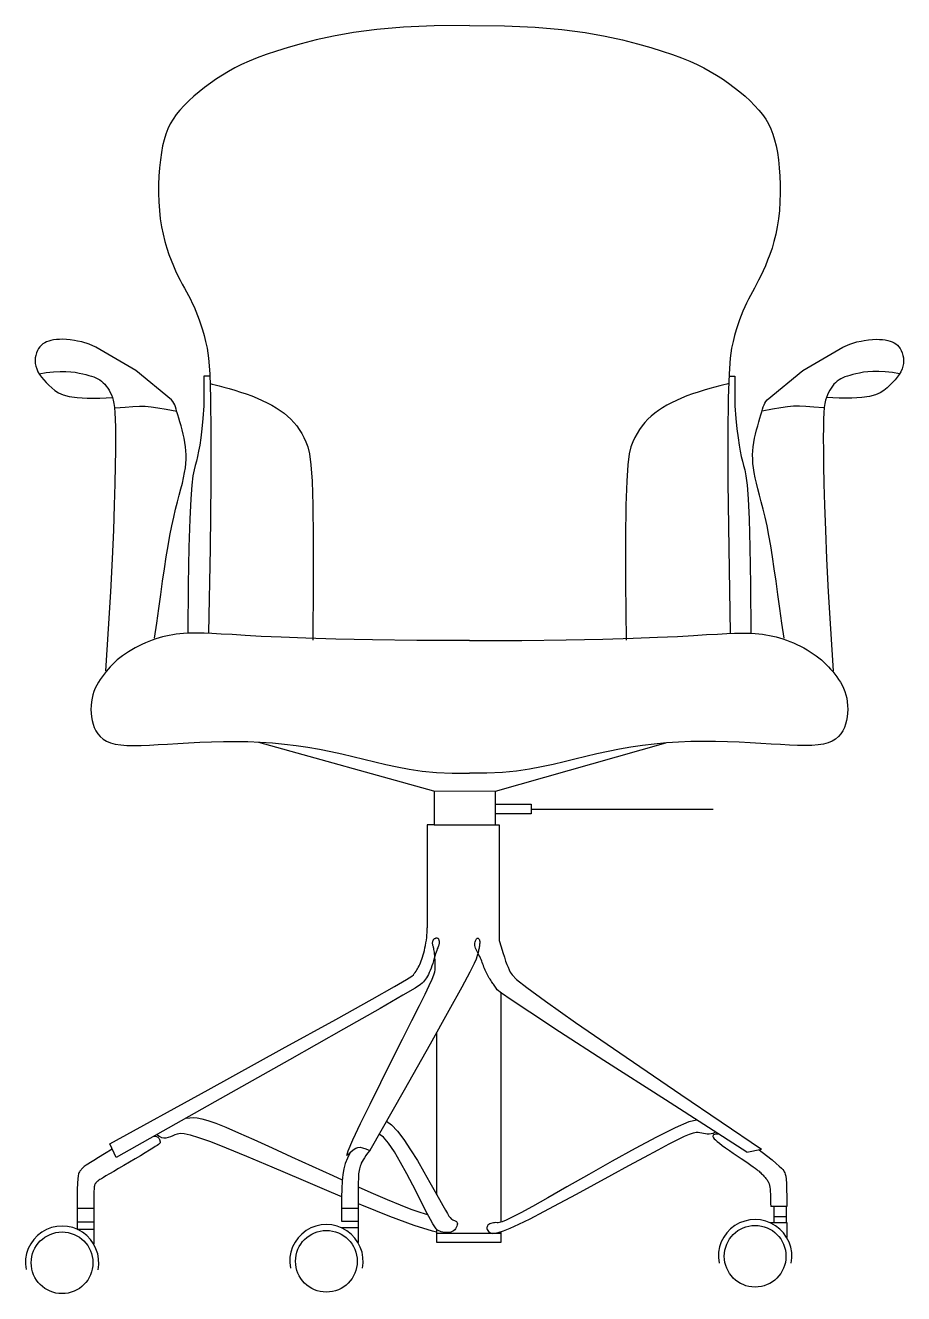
# Model space of a CAD drawing. Header units: millimetres. Extents: x 421 to 3085, y -1408 to 277.
# Drawn here: x 1963.5 to 2023.3, y -1294.9 to -1208.5 of the extents above; entities that cross this region are included whole.
import ezdxf

# ---------------------------------------------------------------- set-up
doc = ezdxf.new("R2010")
doc.units = ezdxf.units.MM

msp = doc.modelspace()

# ---------------------------------------------------------------- linework, layer by layer
at = {"color": 18, "linetype": 'Continuous', "true_color": 0x000000}
for p, q in [((1995.867, -1274.394), (1995.867, -1290.039)), ((1991.522, -1288.162), (1991.522, -1277.139)), ((1969.685, -1285.628), (1969.251, -1284.688)), ((2012.62, -1285.26), (2013.615, -1285.07)), ((1967.035, -1289.075), (1968.163, -1289.075)), ((1967.035, -1289.075), (1967.035, -1290.5)), ((1968.163, -1289.075), (1968.163, -1290.5)), ((1985.027, -1289.085), (1986.157, -1289.085)), ((1985.027, -1289.085), (1985.027, -1289.974)), ((1986.157, -1289.085), (1986.157, -1289.974)), ((2015.342, -1288.975), (2014.241, -1288.975)), ((2014.464, -1288.975), (2014.464, -1289.647)), ((2015.299, -1288.975), (2015.299, -1289.647)), ((1967.035, -1290.018), (1968.163, -1290.018)), ((1985.027, -1289.974), (1986.157, -1289.974)), ((1986.157, -1289.974), (1986.157, -1290.397)), ((2014.261, -1290.096), (2014.213, -1290.054)), ((2014.213, -1290.054), (2015.342, -1290.054)), ((2014.464, -1289.647), (2015.299, -1289.647)), ((2014.464, -1289.647), (2014.464, -1290.054)), ((2014.464, -1290.054), (2015.192, -1290.054)), ((2015.299, -1289.647), (2015.299, -1290.054)), ((2015.342, -1290.054), (2015.342, -1291.066)), ((1967.035, -1290.5), (1968.163, -1290.5)), ((1967.083, -1290.543), (1967.035, -1290.5)), ((1968.163, -1290.5), (1968.163, -1291.513)), ((1985.029, -1290.397), (1986.157, -1290.397)), ((1985.076, -1290.439), (1985.029, -1290.397)), ((1986.157, -1290.397), (1986.157, -1291.41)), ((1991.522, -1291.419), (1991.522, -1290.535)), ((1995.867, -1290.798), (1991.522, -1290.798)), ((1995.867, -1290.685), (1995.867, -1291.419)), ((2015.342, -1291.066), (2015.311, -1291.039)), ((1968.163, -1291.513), (1968.133, -1291.485)), ((1986.157, -1291.41), (1986.126, -1291.382)), ((1995.867, -1291.419), (1991.522, -1291.419))]:
    msp.add_line(p, q, dxfattribs=at)
at = {"color": 18, "true_color": 0x000000}
for points in [[(1993.731, -1208.537), (1991.343, -1208.567), (1989.252, -1208.666), (1987.43, -1208.824), (1985.85, -1209.027), (1984.482, -1209.262), (1983.301, -1209.519), (1982.278, -1209.784), (1981.385, -1210.046), (1980.598, -1210.294), (1979.901, -1210.529), (1979.282, -1210.757), (1978.729, -1210.981), (1978.228, -1211.206), (1977.767, -1211.435), (1977.334, -1211.672), (1976.917, -1211.922), (1976.505, -1212.187), (1976.1, -1212.467), (1975.705, -1212.759), (1975.325, -1213.059), (1974.963, -1213.367), (1974.624, -1213.678), (1974.311, -1213.991), (1974.028, -1214.303), (1973.778, -1214.613), (1973.56, -1214.926), (1973.371, -1215.247), (1973.208, -1215.583), (1973.068, -1215.941), (1972.95, -1216.325), (1972.85, -1216.743), (1972.767, -1217.2), (1972.697, -1217.699), (1972.641, -1218.236), (1972.602, -1218.799), (1972.579, -1219.381), (1972.575, -1219.972), (1972.591, -1220.563), (1972.629, -1221.146), (1972.688, -1221.71), (1972.771, -1222.249), (1972.875, -1222.761), (1972.995, -1223.246), (1973.129, -1223.704), (1973.274, -1224.134), (1973.426, -1224.537), (1973.581, -1224.913), (1973.736, -1225.261), (1973.889, -1225.582), (1974.039, -1225.88), (1974.186, -1226.16), (1974.329, -1226.427), (1974.468, -1226.684), (1974.604, -1226.936), (1974.736, -1227.189), (1974.865, -1227.447), (1974.989, -1227.714), (1975.11, -1227.993), (1975.228, -1228.286), (1975.342, -1228.597), (1975.454, -1228.927), (1975.564, -1229.28), (1975.672, -1229.658), (1975.778, -1230.064), (1975.881, -1230.529), (1975.976, -1231.206), (1976.055, -1232.277), (1976.113, -1233.923), (1976.14, -1236.326), (1976.131, -1239.667), (1976.078, -1244.128), (1975.974, -1249.892)], [(1993.731, -1208.537), (1996.118, -1208.567), (1998.209, -1208.666), (2000.031, -1208.824), (2001.612, -1209.027), (2002.979, -1209.262), (2004.16, -1209.519), (2005.183, -1209.784), (2006.076, -1210.046), (2006.863, -1210.294), (2007.56, -1210.529), (2008.179, -1210.757), (2008.733, -1210.981), (2009.234, -1211.206), (2009.694, -1211.435), (2010.127, -1211.672), (2010.545, -1211.922), (2010.957, -1212.187), (2011.362, -1212.467), (2011.757, -1212.759), (2012.137, -1213.059), (2012.498, -1213.367), (2012.838, -1213.678), (2013.151, -1213.991), (2013.434, -1214.303), (2013.683, -1214.613), (2013.902, -1214.926), (2014.091, -1215.247), (2014.254, -1215.583), (2014.393, -1215.941), (2014.511, -1216.325), (2014.611, -1216.743), (2014.695, -1217.2), (2014.765, -1217.699), (2014.82, -1218.236), (2014.86, -1218.799), (2014.882, -1219.381), (2014.886, -1219.972), (2014.87, -1220.563), (2014.833, -1221.146), (2014.773, -1221.71), (2014.69, -1222.249), (2014.587, -1222.761), (2014.466, -1223.246), (2014.332, -1223.704), (2014.188, -1224.134), (2014.036, -1224.537), (2013.881, -1224.913), (2013.725, -1225.261), (2013.572, -1225.582), (2013.422, -1225.88), (2013.276, -1226.16), (2013.133, -1226.427), (2012.993, -1226.684), (2012.857, -1226.936), (2012.725, -1227.189), (2012.597, -1227.447), (2012.472, -1227.714), (2012.351, -1227.993), (2012.234, -1228.286), (2012.119, -1228.597), (2012.007, -1228.927), (2011.898, -1229.28), (2011.79, -1229.658), (2011.684, -1230.064), (2011.581, -1230.529), (2011.486, -1231.206), (2011.406, -1232.277), (2011.349, -1233.923), (2011.321, -1236.326), (2011.331, -1239.667), (2011.384, -1244.128), (2011.487, -1249.892)], [(1972.303, -1250.27), (1972.454, -1249.238), (1972.594, -1248.247), (1972.726, -1247.298), (1972.851, -1246.394), (1972.973, -1245.537), (1973.094, -1244.73), (1973.215, -1243.974), (1973.34, -1243.273), (1973.469, -1242.627), (1973.601, -1242.033), (1973.733, -1241.487), (1973.861, -1240.985), (1973.983, -1240.523), (1974.095, -1240.097), (1974.195, -1239.704), (1974.28, -1239.338), (1974.347, -1238.995), (1974.397, -1238.673), (1974.429, -1238.367), (1974.446, -1238.073), (1974.447, -1237.788), (1974.433, -1237.507), (1974.405, -1237.228), (1974.364, -1236.945), (1974.311, -1236.657), (1974.248, -1236.367), (1974.178, -1236.08), (1974.103, -1235.8), (1974.028, -1235.532), (1973.954, -1235.28), (1973.885, -1235.05), (1973.823, -1234.845), (1973.769, -1234.669), (1973.72, -1234.517), (1973.67, -1234.384), (1973.613, -1234.263), (1973.544, -1234.149), (1973.456, -1234.035), (1971.036, -1232.033), (1968.313, -1230.449), (1967.841, -1230.247), (1967.348, -1230.096), (1967.054, -1230.031), (1966.846, -1229.991), (1966.56, -1229.945), (1966.295, -1229.921), (1966.049, -1229.914), (1965.822, -1229.921), (1965.614, -1229.938), (1965.424, -1229.961), (1965.25, -1229.992), (1965.092, -1230.032), (1964.949, -1230.083), (1964.819, -1230.145), (1964.7, -1230.221), (1964.593, -1230.312), (1964.495, -1230.42), (1964.406, -1230.545), (1964.328, -1230.686), (1964.263, -1230.841), (1964.213, -1231.007), (1964.181, -1231.183), (1964.17, -1231.365), (1964.18, -1231.552), (1964.216, -1231.742), (1964.277, -1231.933), (1964.364, -1232.123), (1964.474, -1232.312), (1964.605, -1232.499), (1964.755, -1232.685), (1964.922, -1232.867), (1965.105, -1233.047), (1965.3, -1233.222), (1965.511, -1233.391), (1965.761, -1233.549), (1966.077, -1233.689), (1966.488, -1233.803), (1967.021, -1233.885), (1967.704, -1233.928), (1968.564, -1233.925), (1969.428, -1233.88)], [(2015.158, -1250.27), (2015.007, -1249.238), (2014.867, -1248.247), (2014.736, -1247.298), (2014.61, -1246.394), (2014.488, -1245.537), (2014.368, -1244.73), (2014.246, -1243.974), (2014.122, -1243.273), (2013.992, -1242.627), (2013.86, -1242.033), (2013.729, -1241.487), (2013.601, -1240.985), (2013.479, -1240.523), (2013.366, -1240.097), (2013.266, -1239.704), (2013.181, -1239.338), (2013.114, -1238.995), (2013.065, -1238.673), (2013.032, -1238.367), (2013.016, -1238.073), (2013.015, -1237.788), (2013.029, -1237.507), (2013.056, -1237.228), (2013.097, -1236.945), (2013.151, -1236.657), (2013.214, -1236.367), (2013.284, -1236.08), (2013.358, -1235.8), (2013.433, -1235.532), (2013.507, -1235.28), (2013.577, -1235.05), (2013.639, -1234.845), (2013.692, -1234.669), (2013.741, -1234.517), (2013.791, -1234.384), (2013.848, -1234.263), (2013.918, -1234.149), (2014.005, -1234.035), (2016.426, -1232.033), (2019.148, -1230.449), (2019.62, -1230.247), (2020.114, -1230.096), (2020.407, -1230.031), (2020.615, -1229.991), (2020.901, -1229.945), (2021.167, -1229.921), (2021.413, -1229.914), (2021.64, -1229.921), (2021.848, -1229.938), (2022.038, -1229.961), (2022.211, -1229.992), (2022.369, -1230.032), (2022.513, -1230.083), (2022.643, -1230.145), (2022.761, -1230.221), (2022.869, -1230.312), (2022.966, -1230.42), (2023.055, -1230.545), (2023.133, -1230.686), (2023.199, -1230.841), (2023.248, -1231.007), (2023.28, -1231.183), (2023.292, -1231.365), (2023.281, -1231.552), (2023.246, -1231.742), (2023.184, -1231.933), (2023.097, -1232.123), (2022.987, -1232.312), (2022.856, -1232.499), (2022.706, -1232.685), (2022.539, -1232.867), (2022.357, -1233.047), (2022.162, -1233.222), (2021.951, -1233.391), (2021.701, -1233.549), (2021.384, -1233.689), (2020.973, -1233.803), (2020.44, -1233.885), (2019.758, -1233.928), (2018.897, -1233.925), (2018.033, -1233.88)], [(1964.441, -1232.256), (1964.923, -1232.175), (1965.422, -1232.12), (1965.865, -1232.096), (1966.255, -1232.1), (1966.6, -1232.124), (1966.904, -1232.163), (1967.174, -1232.212), (1967.414, -1232.265), (1967.631, -1232.317), (1967.826, -1232.369), (1968.002, -1232.422), (1968.162, -1232.478), (1968.308, -1232.54), (1968.443, -1232.608), (1968.568, -1232.685), (1968.687, -1232.772), (1968.802, -1232.87), (1968.911, -1232.98), (1969.015, -1233.102), (1969.113, -1233.235), (1969.203, -1233.379), (1969.287, -1233.534), (1969.361, -1233.7), (1969.427, -1233.876), (1969.484, -1234.067), (1969.531, -1234.288), (1969.569, -1234.563), (1969.599, -1234.912), (1969.619, -1235.357), (1969.632, -1235.918), (1969.636, -1236.618), (1969.633, -1237.477), (1969.621, -1238.517), (1969.598, -1239.757), (1969.558, -1241.217), (1969.498, -1242.916), (1969.413, -1244.873), (1969.299, -1247.108), (1969.151, -1249.64), (1968.965, -1252.488)], [(2023.02, -1232.256), (2022.539, -1232.175), (2022.039, -1232.12), (2021.597, -1232.096), (2021.206, -1232.1), (2020.861, -1232.124), (2020.557, -1232.163), (2020.288, -1232.212), (2020.047, -1232.265), (2019.831, -1232.317), (2019.636, -1232.369), (2019.46, -1232.422), (2019.299, -1232.478), (2019.153, -1232.54), (2019.019, -1232.608), (2018.893, -1232.685), (2018.774, -1232.772), (2018.66, -1232.87), (2018.55, -1232.98), (2018.447, -1233.102), (2018.349, -1233.235), (2018.258, -1233.379), (2018.175, -1233.534), (2018.1, -1233.7), (2018.034, -1233.876), (2017.978, -1234.067), (2017.93, -1234.288), (2017.892, -1234.563), (2017.863, -1234.912), (2017.842, -1235.357), (2017.83, -1235.918), (2017.825, -1236.618), (2017.828, -1237.477), (2017.84, -1238.517), (2017.863, -1239.757), (2017.903, -1241.217), (2017.963, -1242.916), (2018.048, -1244.873), (2018.163, -1247.108), (2018.31, -1249.64), (2018.496, -1252.488)], [(1976.061, -1232.425), (1975.66, -1232.425), (1975.66, -1234.44)], [(1976.078, -1232.931), (1976.21, -1232.963), (1976.419, -1233.015), (1976.69, -1233.085), (1977.012, -1233.17), (1977.371, -1233.27), (1977.754, -1233.382), (1978.149, -1233.505), (1978.541, -1233.636), (1978.92, -1233.774), (1979.285, -1233.92), (1979.633, -1234.073), (1979.964, -1234.233), (1980.279, -1234.401), (1980.576, -1234.577), (1980.855, -1234.761), (1981.115, -1234.953), (1981.357, -1235.153), (1981.58, -1235.364), (1981.787, -1235.585), (1981.978, -1235.818), (1982.154, -1236.066), (1982.316, -1236.328), (1982.466, -1236.606), (1982.604, -1236.902), (1982.731, -1237.237), (1982.844, -1237.713), (1982.941, -1238.453), (1983.018, -1239.579), (1983.072, -1241.214), (1983.101, -1243.48), (1983.101, -1246.499), (1983.068, -1250.395)], [(2011.383, -1232.931), (2011.251, -1232.963), (2011.043, -1233.015), (2010.771, -1233.085), (2010.449, -1233.17), (2010.09, -1233.27), (2009.707, -1233.382), (2009.313, -1233.505), (2008.92, -1233.636), (2008.541, -1233.774), (2008.177, -1233.92), (2007.829, -1234.073), (2007.497, -1234.233), (2007.183, -1234.401), (2006.886, -1234.577), (2006.607, -1234.761), (2006.347, -1234.953), (2006.105, -1235.153), (2005.881, -1235.364), (2005.675, -1235.585), (2005.484, -1235.818), (2005.308, -1236.066), (2005.146, -1236.328), (2004.996, -1236.606), (2004.858, -1236.902), (2004.731, -1237.237), (2004.617, -1237.713), (2004.521, -1238.453), (2004.443, -1239.579), (2004.389, -1241.214), (2004.361, -1243.48), (2004.361, -1246.499), (2004.393, -1250.395)], [(2011.401, -1232.425), (2011.802, -1232.425), (2011.802, -1234.44)], [(1969.614, -1234.59), (1970.29, -1234.527), (1970.824, -1234.485), (1971.266, -1234.466), (1971.664, -1234.474), (1972.069, -1234.51), (1972.528, -1234.577), (1973.091, -1234.678), (1973.808, -1234.817)], [(1975.66, -1234.44), (1975.588, -1235.297), (1975.516, -1236.015), (1975.444, -1236.615), (1975.371, -1237.115), (1975.297, -1237.534), (1975.222, -1237.892), (1975.146, -1238.208), (1975.068, -1238.501), (1974.988, -1238.805), (1974.909, -1239.214), (1974.832, -1239.836), (1974.76, -1240.779), (1974.694, -1242.152), (1974.638, -1244.063), (1974.594, -1246.62), (1974.563, -1249.933)], [(2011.802, -1234.44), (2011.873, -1235.297), (2011.945, -1236.015), (2012.018, -1236.615), (2012.091, -1237.115), (2012.164, -1237.534), (2012.239, -1237.892), (2012.316, -1238.208), (2012.394, -1238.501), (2012.473, -1238.805), (2012.553, -1239.214), (2012.63, -1239.836), (2012.702, -1240.779), (2012.767, -1242.152), (2012.823, -1244.063), (2012.868, -1246.62), (2012.899, -1249.933)], [(2017.847, -1234.59), (2017.171, -1234.527), (2016.637, -1234.485), (2016.195, -1234.466), (2015.797, -1234.474), (2015.393, -1234.51), (2014.933, -1234.577), (2014.37, -1234.678), (2013.653, -1234.817)], [(1993.731, -1250.433), (1990.153, -1250.416), (1987.145, -1250.381), (1984.645, -1250.331), (1982.589, -1250.271), (1980.918, -1250.207), (1979.567, -1250.141), (1978.476, -1250.079), (1977.583, -1250.025), (1976.833, -1249.983), (1976.202, -1249.953), (1975.675, -1249.934), (1975.235, -1249.925), (1974.866, -1249.925), (1974.551, -1249.933), (1974.276, -1249.949), (1974.023, -1249.971), (1973.779, -1249.999), (1973.54, -1250.034), (1973.305, -1250.075), (1973.073, -1250.123), (1972.843, -1250.179), (1972.612, -1250.243), (1972.381, -1250.315), (1972.148, -1250.397), (1971.911, -1250.487), (1971.673, -1250.587), (1971.436, -1250.694), (1971.2, -1250.808), (1970.969, -1250.929), (1970.744, -1251.055), (1970.527, -1251.186), (1970.32, -1251.322), (1970.125, -1251.46), (1969.94, -1251.602), (1969.765, -1251.748), (1969.599, -1251.898), (1969.44, -1252.052), (1969.288, -1252.21), (1969.141, -1252.372), (1968.998, -1252.539), (1968.859, -1252.711), (1968.725, -1252.888), (1968.596, -1253.072), (1968.476, -1253.263), (1968.365, -1253.463), (1968.265, -1253.671), (1968.177, -1253.889), (1968.104, -1254.118), (1968.046, -1254.357), (1968.004, -1254.605), (1967.979, -1254.86), (1967.971, -1255.117), (1967.98, -1255.375), (1968.007, -1255.631), (1968.052, -1255.882), (1968.116, -1256.125), (1968.199, -1256.358), (1968.306, -1256.578), (1968.439, -1256.783), (1968.602, -1256.969), (1968.798, -1257.134), (1969.033, -1257.277), (1969.309, -1257.394), (1969.629, -1257.482), (1969.998, -1257.54), (1970.415, -1257.572), (1970.878, -1257.581), (1971.389, -1257.572), (1971.945, -1257.548), (1972.546, -1257.513), (1973.191, -1257.472), (1973.879, -1257.429), (1974.609, -1257.388), (1975.375, -1257.351), (1976.169, -1257.322), (1976.985, -1257.303), (1977.815, -1257.299), (1978.653, -1257.31), (1979.491, -1257.342), (1980.322, -1257.395), (1981.141, -1257.474), (1981.946, -1257.574), (1982.739, -1257.695), (1983.521, -1257.833), (1984.292, -1257.986), (1985.053, -1258.15), (1985.804, -1258.324), (1986.548, -1258.504), (1987.286, -1258.687), (1988.034, -1258.867), (1988.81, -1259.036), (1989.632, -1259.187), (1990.517, -1259.313), (1991.484, -1259.406), (1992.549, -1259.46), (1993.731, -1259.467)], [(1993.731, -1250.433), (1997.308, -1250.416), (2000.316, -1250.381), (2002.817, -1250.331), (2004.872, -1250.271), (2006.544, -1250.207), (2007.894, -1250.141), (2008.985, -1250.079), (2009.878, -1250.025), (2010.628, -1249.983), (2011.259, -1249.953), (2011.786, -1249.934), (2012.227, -1249.925), (2012.596, -1249.925), (2012.91, -1249.933), (2013.186, -1249.949), (2013.439, -1249.971), (2013.683, -1249.999), (2013.922, -1250.034), (2014.156, -1250.075), (2014.388, -1250.123), (2014.619, -1250.179), (2014.849, -1250.243), (2015.08, -1250.315), (2015.314, -1250.397), (2015.55, -1250.487), (2015.788, -1250.587), (2016.026, -1250.694), (2016.261, -1250.808), (2016.492, -1250.929), (2016.717, -1251.055), (2016.934, -1251.186), (2017.141, -1251.322), (2017.337, -1251.46), (2017.521, -1251.602), (2017.696, -1251.748), (2017.862, -1251.898), (2018.021, -1252.052), (2018.173, -1252.21), (2018.32, -1252.372), (2018.463, -1252.539), (2018.602, -1252.711), (2018.737, -1252.888), (2018.865, -1253.072), (2018.985, -1253.263), (2019.097, -1253.463), (2019.197, -1253.671), (2019.284, -1253.889), (2019.357, -1254.118), (2019.415, -1254.357), (2019.457, -1254.605), (2019.482, -1254.86), (2019.491, -1255.117), (2019.482, -1255.375), (2019.455, -1255.631), (2019.409, -1255.882), (2019.346, -1256.125), (2019.262, -1256.358), (2019.156, -1256.578), (2019.023, -1256.783), (2018.86, -1256.969), (2018.663, -1257.134), (2018.429, -1257.277), (2018.153, -1257.394), (2017.832, -1257.482), (2017.463, -1257.54), (2017.047, -1257.572), (2016.583, -1257.581), (2016.073, -1257.572), (2015.517, -1257.548), (2014.916, -1257.513), (2014.271, -1257.472), (2013.582, -1257.429), (2012.852, -1257.388), (2012.086, -1257.351), (2011.292, -1257.322), (2010.476, -1257.303), (2009.646, -1257.299), (2008.809, -1257.31), (2007.971, -1257.342), (2007.139, -1257.395), (2006.321, -1257.474), (2005.515, -1257.574), (2004.722, -1257.695), (2003.94, -1257.833), (2003.17, -1257.986), (2002.409, -1258.15), (2001.657, -1258.324), (2000.914, -1258.504), (2000.176, -1258.687), (1999.427, -1258.867), (1998.651, -1259.036), (1997.829, -1259.187), (1996.944, -1259.313), (1995.978, -1259.406), (1994.913, -1259.46), (1993.731, -1259.467)], [(1979.381, -1257.338), (1991.288, -1260.658), (1995.505, -1260.683), (2007.108, -1257.398)], [(1995.498, -1261.579), (1997.937, -1261.579), (1997.937, -1262.234), (1995.498, -1262.234)], [(1997.937, -1261.907), (2010.334, -1261.907)]]:
    msp.add_lwpolyline(points, dxfattribs=at)
at = {"color": 18, "linetype": 'Continuous', "true_color": 0x000000}
for points in [[(1991.323, -1260.659), (1991.323, -1262.978), (1995.768, -1262.978)], [(1995.498, -1262.978), (1995.498, -1260.682)], [(1991.323, -1262.978), (1990.856, -1262.978), (1990.856, -1269.983)], [(1995.768, -1262.978), (1995.768, -1263.115), (1995.768, -1270.845)], [(1969.251, -1284.688), (1975.944, -1281.014), (1980.995, -1278.234), (1984.638, -1276.221), (1987.108, -1274.846), (1988.636, -1273.983), (1989.459, -1273.503), (1989.808, -1273.277), (1989.918, -1273.18), (1989.983, -1273.103), (1990.044, -1273.025), (1990.101, -1272.945), (1990.155, -1272.861), (1990.206, -1272.773), (1990.255, -1272.681), (1990.304, -1272.582), (1990.351, -1272.476), (1990.399, -1272.363), (1990.447, -1272.242), (1990.494, -1272.113), (1990.54, -1271.977), (1990.585, -1271.833), (1990.629, -1271.682), (1990.67, -1271.525), (1990.708, -1271.36), (1990.743, -1271.188), (1990.775, -1271.012), (1990.802, -1270.834), (1990.825, -1270.655), (1990.842, -1270.479), (1990.854, -1270.306), (1990.858, -1270.14), (1990.856, -1269.983)], [(1985.399, -1285.49), (1985.479, -1285.175), (1985.804, -1284.418), (1986.32, -1283.322), (1986.97, -1281.987), (1987.7, -1280.516), (1988.455, -1279.011), (1989.18, -1277.572), (1989.819, -1276.303), (1990.33, -1275.282), (1990.717, -1274.496), (1990.998, -1273.91), (1991.19, -1273.488), (1991.31, -1273.195), (1991.375, -1272.994), (1991.403, -1272.851), (1991.41, -1272.73), (1991.411, -1272.602), (1991.409, -1272.463), (1991.405, -1272.319), (1991.398, -1272.173), (1991.388, -1272.029), (1991.378, -1271.891), (1991.365, -1271.762), (1991.352, -1271.647), (1991.337, -1271.549), (1991.322, -1271.465), (1991.307, -1271.395), (1991.292, -1271.336), (1991.278, -1271.286), (1991.265, -1271.242), (1991.253, -1271.202), (1991.243, -1271.164), (1991.236, -1271.126), (1991.23, -1271.089), (1991.227, -1271.051), (1991.227, -1271.014), (1991.229, -1270.978), (1991.234, -1270.943), (1991.241, -1270.908), (1991.252, -1270.876), (1991.265, -1270.845), (1991.281, -1270.815), (1991.299, -1270.788), (1991.32, -1270.763), (1991.343, -1270.741), (1991.367, -1270.722), (1991.392, -1270.705), (1991.418, -1270.692), (1991.445, -1270.683), (1991.473, -1270.677), (1991.5, -1270.676), (1991.526, -1270.678), (1991.552, -1270.686), (1991.576, -1270.699), (1991.598, -1270.717), (1991.618, -1270.741), (1991.635, -1270.77), (1991.649, -1270.805), (1991.659, -1270.844), (1991.667, -1270.886), (1991.672, -1270.931), (1991.673, -1270.978), (1991.67, -1271.025), (1991.664, -1271.072), (1991.654, -1271.119), (1991.641, -1271.168), (1991.623, -1271.221), (1991.602, -1271.28), (1991.577, -1271.349), (1991.548, -1271.43), (1991.514, -1271.526), (1991.477, -1271.639), (1991.435, -1271.771), (1991.39, -1271.918), (1991.341, -1272.076), (1991.29, -1272.242), (1991.235, -1272.411), (1991.179, -1272.578), (1991.121, -1272.74), (1991.062, -1272.893), (1991.002, -1273.032), (1990.941, -1273.16), (1990.878, -1273.277), (1990.813, -1273.384), (1990.744, -1273.483), (1990.673, -1273.576), (1990.598, -1273.664), (1990.519, -1273.749), (1990.396, -1273.853), (1990.034, -1274.087), (1989.197, -1274.584), (1987.652, -1275.475), (1985.163, -1276.893), (1981.495, -1278.97), (1976.414, -1281.837), (1969.685, -1285.628)], [(2012.62, -1285.26), (2007.071, -1281.713), (2002.887, -1279.025), (1999.874, -1277.075), (1997.836, -1275.741), (1996.58, -1274.899), (1995.91, -1274.428), (1995.631, -1274.205), (1995.549, -1274.109), (1995.501, -1274.037), (1995.455, -1273.969), (1995.41, -1273.902), (1995.366, -1273.836), (1995.322, -1273.771), (1995.277, -1273.704), (1995.232, -1273.636), (1995.185, -1273.564), (1995.137, -1273.489), (1995.088, -1273.409), (1995.038, -1273.326), (1994.989, -1273.24), (1994.94, -1273.151), (1994.892, -1273.058), (1994.846, -1272.964), (1994.802, -1272.866), (1994.762, -1272.767), (1994.723, -1272.666), (1994.685, -1272.563), (1994.648, -1272.46), (1994.61, -1272.356), (1994.57, -1272.252), (1994.528, -1272.148), (1994.483, -1272.046), (1994.433, -1271.944), (1994.382, -1271.844), (1994.329, -1271.745), (1994.279, -1271.648), (1994.231, -1271.552), (1994.189, -1271.458), (1994.154, -1271.366), (1994.129, -1271.276), (1994.113, -1271.189), (1994.108, -1271.104), (1994.111, -1271.024), (1994.121, -1270.951), (1994.138, -1270.884), (1994.16, -1270.826), (1994.185, -1270.777), (1994.212, -1270.739), (1994.242, -1270.714), (1994.271, -1270.699), (1994.3, -1270.696), (1994.329, -1270.703), (1994.355, -1270.719), (1994.378, -1270.743), (1994.399, -1270.776), (1994.415, -1270.816), (1994.426, -1270.863), (1994.433, -1270.915), (1994.435, -1270.972), (1994.434, -1271.033), (1994.43, -1271.097), (1994.423, -1271.163), (1994.414, -1271.23), (1994.403, -1271.298), (1994.391, -1271.365), (1994.377, -1271.433), (1994.361, -1271.504), (1994.343, -1271.58), (1994.322, -1271.662), (1994.297, -1271.753), (1994.27, -1271.854), (1994.239, -1271.968), (1994.19, -1272.118), (1994.057, -1272.42), (1993.758, -1273.012), (1993.212, -1274.032), (1992.34, -1275.619), (1991.06, -1277.91), (1989.291, -1281.045), (1986.952, -1285.16)], [(1995.768, -1270.845), (1995.897, -1271.29), (1996.011, -1271.667), (1996.111, -1271.984), (1996.2, -1272.251), (1996.283, -1272.479), (1996.361, -1272.676), (1996.439, -1272.851), (1996.518, -1273.014), (1996.634, -1273.195), (1996.945, -1273.5), (1997.643, -1274.056), (1998.919, -1274.992), (2000.963, -1276.435), (2003.967, -1278.51), (2008.121, -1281.346), (2013.615, -1285.07)], [(1974.442, -1282.95), (1974.696, -1282.922), (1974.941, -1282.91), (1975.208, -1282.93), (1975.529, -1282.993), (1975.937, -1283.112), (1976.464, -1283.302), (1977.142, -1283.574), (1978.004, -1283.943), (1979.068, -1284.414), (1980.296, -1284.968), (1981.633, -1285.576), (1983.028, -1286.212), (1984.428, -1286.849), (1985.078, -1287.141)], [(1988.093, -1283.158), (1988.433, -1283.395), (1988.831, -1283.828), (1989.268, -1284.411), (1989.727, -1285.099), (1990.189, -1285.844), (1990.635, -1286.601), (1991.047, -1287.324), (1991.406, -1287.966), (1991.699, -1288.491), (1991.929, -1288.904), (1992.107, -1289.219), (1992.242, -1289.451), (1992.343, -1289.615), (1992.42, -1289.724), (1992.482, -1289.794), (1992.538, -1289.839), (1992.595, -1289.872), (1992.654, -1289.898), (1992.712, -1289.92), (1992.766, -1289.942), (1992.816, -1289.965), (1992.857, -1289.995), (1992.888, -1290.033), (1992.907, -1290.084), (1992.912, -1290.149), (1992.902, -1290.224), (1992.879, -1290.307), (1992.842, -1290.392), (1992.793, -1290.476), (1992.73, -1290.554), (1992.656, -1290.623), (1992.57, -1290.677), (1992.472, -1290.714), (1992.367, -1290.735), (1992.255, -1290.743), (1992.142, -1290.739), (1992.029, -1290.726), (1991.92, -1290.706), (1991.818, -1290.682), (1991.726, -1290.655), (1991.644, -1290.625), (1991.565, -1290.577), (1991.479, -1290.494), (1991.376, -1290.357), (1991.246, -1290.15), (1991.079, -1289.854), (1990.865, -1289.452), (1990.594, -1288.925), (1990.26, -1288.268), (1989.879, -1287.521), (1989.467, -1286.735), (1989.043, -1285.962), (1988.626, -1285.254), (1988.233, -1284.661), (1987.884, -1284.236), (1987.596, -1284.03)], [(2009.222, -1283.091), (2008.679, -1283.206), (2007.731, -1283.608), (2006.477, -1284.234), (2005.016, -1285.015), (2003.446, -1285.886), (2001.865, -1286.782), (2000.371, -1287.635), (1999.065, -1288.38), (1998.021, -1288.965), (1997.225, -1289.398), (1996.641, -1289.702), (1996.232, -1289.898), (1995.962, -1290.011), (1995.792, -1290.062), (1995.688, -1290.073), (1995.612, -1290.068), (1995.533, -1290.065), (1995.45, -1290.069), (1995.363, -1290.078), (1995.277, -1290.094), (1995.194, -1290.117), (1995.118, -1290.147), (1995.051, -1290.185), (1994.996, -1290.23), (1994.957, -1290.282), (1994.932, -1290.341), (1994.923, -1290.403), (1994.928, -1290.468), (1994.948, -1290.534), (1994.982, -1290.599), (1995.031, -1290.661), (1995.093, -1290.718), (1995.172, -1290.766), (1995.286, -1290.795), (1995.455, -1290.79), (1995.701, -1290.739), (1996.045, -1290.627), (1996.507, -1290.442), (1997.108, -1290.169), (1997.87, -1289.796), (1998.803, -1289.316), (1999.871, -1288.749), (2001.03, -1288.125), (2002.233, -1287.469), (2003.435, -1286.812), (2004.591, -1286.179), (2005.654, -1285.599), (2006.579, -1285.101), (2007.333, -1284.704), (2007.926, -1284.403), (2008.382, -1284.187), (2008.725, -1284.041), (2008.977, -1283.954), (2009.163, -1283.914), (2009.305, -1283.907), (2009.426, -1283.921), (2009.547, -1283.945), (2009.67, -1283.972), (2009.797, -1283.997), (2009.927, -1284.014), (2010.06, -1284.018), (2010.196, -1284.002), (2010.335, -1283.962), (2010.477, -1283.892)], [(1972.277, -1284.168), (1972.359, -1284.178), (1972.426, -1284.193), (1972.48, -1284.212), (1972.521, -1284.236), (1972.554, -1284.262), (1972.579, -1284.29), (1972.598, -1284.321), (1972.614, -1284.352), (1972.628, -1284.384), (1972.641, -1284.416), (1972.652, -1284.448), (1972.661, -1284.48), (1972.669, -1284.511), (1972.673, -1284.541), (1972.676, -1284.57), (1972.675, -1284.598), (1972.671, -1284.624), (1972.656, -1284.654), (1972.624, -1284.691), (1972.568, -1284.739), (1972.479, -1284.804), (1972.351, -1284.889), (1972.177, -1284.999), (1971.949, -1285.139), (1971.664, -1285.311), (1971.333, -1285.508), (1970.971, -1285.722), (1970.593, -1285.944), (1970.215, -1286.166), (1969.851, -1286.379), (1969.517, -1286.575), (1969.227, -1286.745), (1968.994, -1286.883), (1968.813, -1286.99), (1968.677, -1287.072), (1968.578, -1287.133), (1968.51, -1287.176), (1968.464, -1287.207), (1968.433, -1287.23), (1968.41, -1287.249), (1968.389, -1287.267), (1968.368, -1287.286), (1968.348, -1287.306), (1968.329, -1287.327), (1968.31, -1287.348), (1968.292, -1287.371), (1968.275, -1287.394), (1968.259, -1287.419), (1968.245, -1287.446), (1968.231, -1287.477), (1968.219, -1287.515), (1968.208, -1287.562), (1968.199, -1287.623), (1968.19, -1287.699), (1968.183, -1287.794), (1968.177, -1287.911), (1968.173, -1288.05), (1968.169, -1288.206), (1968.167, -1288.371), (1968.165, -1288.538), (1968.164, -1288.699), (1968.164, -1288.848), (1968.164, -1288.975), (1968.163, -1289.075)], [(1972.476, -1284.056), (1972.619, -1284.187), (1972.77, -1284.263), (1972.926, -1284.294), (1973.086, -1284.287), (1973.247, -1284.253), (1973.407, -1284.199), (1973.563, -1284.135), (1973.712, -1284.068), (1973.86, -1284.01), (1974.047, -1283.98), (1974.317, -1283.998), (1974.719, -1284.085), (1975.298, -1284.262), (1976.101, -1284.549), (1977.175, -1284.968), (1978.565, -1285.54), (1980.291, -1286.27), (1982.254, -1287.108), (1984.327, -1287.989), (1985.036, -1288.285)], [(2010.741, -1284.058), (2010.63, -1284.046), (2010.542, -1284.043), (2010.472, -1284.046), (2010.419, -1284.056), (2010.38, -1284.072), (2010.351, -1284.091), (2010.331, -1284.115), (2010.317, -1284.14), (2010.308, -1284.169), (2010.306, -1284.201), (2010.318, -1284.242), (2010.348, -1284.292), (2010.401, -1284.356), (2010.483, -1284.436), (2010.598, -1284.535), (2010.752, -1284.657), (2010.948, -1284.801), (2011.177, -1284.965), (2011.43, -1285.141), (2011.696, -1285.325), (2011.967, -1285.51), (2012.232, -1285.691), (2012.48, -1285.861), (2012.703, -1286.014), (2012.893, -1286.146), (2013.051, -1286.259), (2013.181, -1286.355), (2013.289, -1286.436), (2013.377, -1286.507), (2013.451, -1286.569), (2013.514, -1286.626), (2013.571, -1286.68), (2013.626, -1286.733), (2013.678, -1286.786), (2013.729, -1286.839), (2013.777, -1286.892), (2013.824, -1286.945), (2013.869, -1286.998), (2013.912, -1287.051), (2013.953, -1287.103), (2013.993, -1287.155), (2014.03, -1287.21), (2014.065, -1287.272), (2014.098, -1287.342), (2014.128, -1287.426), (2014.154, -1287.525), (2014.177, -1287.644), (2014.196, -1287.785), (2014.211, -1287.949), (2014.222, -1288.129), (2014.23, -1288.314), (2014.236, -1288.495), (2014.239, -1288.662), (2014.24, -1288.804), (2014.241, -1288.912), (2014.241, -1288.975)], [(1969.419, -1285.052), (1968.894, -1285.375), (1968.482, -1285.629), (1968.167, -1285.824), (1967.934, -1285.969), (1967.768, -1286.075), (1967.652, -1286.151), (1967.573, -1286.207), (1967.514, -1286.252), (1967.462, -1286.295), (1967.415, -1286.338), (1967.372, -1286.381), (1967.332, -1286.424), (1967.294, -1286.468), (1967.259, -1286.514), (1967.224, -1286.561), (1967.189, -1286.61), (1967.155, -1286.666), (1967.122, -1286.747), (1967.092, -1286.878), (1967.066, -1287.081), (1967.045, -1287.38), (1967.033, -1287.798), (1967.029, -1288.359), (1967.035, -1289.085)], [(1985.399, -1285.49), (1985.639, -1285.267), (1985.83, -1285.103), (1985.99, -1284.996), (1986.136, -1284.94), (1986.287, -1284.932), (1986.462, -1284.969), (1986.677, -1285.046), (1986.952, -1285.16)], [(1985.624, -1285.281), (1985.428, -1285.678), (1985.283, -1286.046), (1985.179, -1286.409), (1985.111, -1286.795), (1985.069, -1287.23), (1985.047, -1287.74), (1985.035, -1288.351), (1985.027, -1289.09)], [(1986.952, -1285.16), (1986.805, -1285.334), (1986.682, -1285.494), (1986.58, -1285.642), (1986.497, -1285.777), (1986.429, -1285.902), (1986.375, -1286.017), (1986.332, -1286.124), (1986.297, -1286.223), (1986.267, -1286.317), (1986.243, -1286.41), (1986.223, -1286.51), (1986.207, -1286.62), (1986.194, -1286.749), (1986.184, -1286.901), (1986.176, -1287.082), (1986.17, -1287.299), (1986.166, -1287.553), (1986.163, -1287.832), (1986.16, -1288.119), (1986.159, -1288.397), (1986.158, -1288.65), (1986.157, -1288.86), (1986.157, -1289.01), (1986.157, -1289.085)], [(2013.463, -1285.099), (2013.954, -1285.485), (2014.335, -1285.791), (2014.621, -1286.029), (2014.828, -1286.211), (2014.971, -1286.347), (2015.066, -1286.45), (2015.127, -1286.53), (2015.169, -1286.6), (2015.206, -1286.672), (2015.239, -1286.766), (2015.269, -1286.902), (2015.294, -1287.103), (2015.314, -1287.39), (2015.329, -1287.783), (2015.338, -1288.304), (2015.342, -1288.975)], [(1986.165, -1287.629), (1987.03, -1288.013), (1988.127, -1288.487), (1989.029, -1288.859), (1989.747, -1289.136), (1990.3, -1289.332), (1990.711, -1289.461), (1990.895, -1289.509)], [(1986.157, -1288.752), (1986.384, -1288.846), (1988.298, -1289.616), (1989.942, -1290.232), (1991.191, -1290.629), (1991.522, -1290.68)]]:
    msp.add_lwpolyline(points, dxfattribs=at)
for centre in [(1966.005, -1292.799), (1983.999, -1292.695), (2013.184, -1292.352)]:
    msp.add_circle(centre, 2.1, dxfattribs=at)
for centre in [(1983.999, -1292.695), (2013.184, -1292.352), (1966.005, -1292.799)]:
    msp.add_arc(centre, 2.5, 349.01792, 190.7347, dxfattribs=at)

doc.saveas('drawing.dxf')
